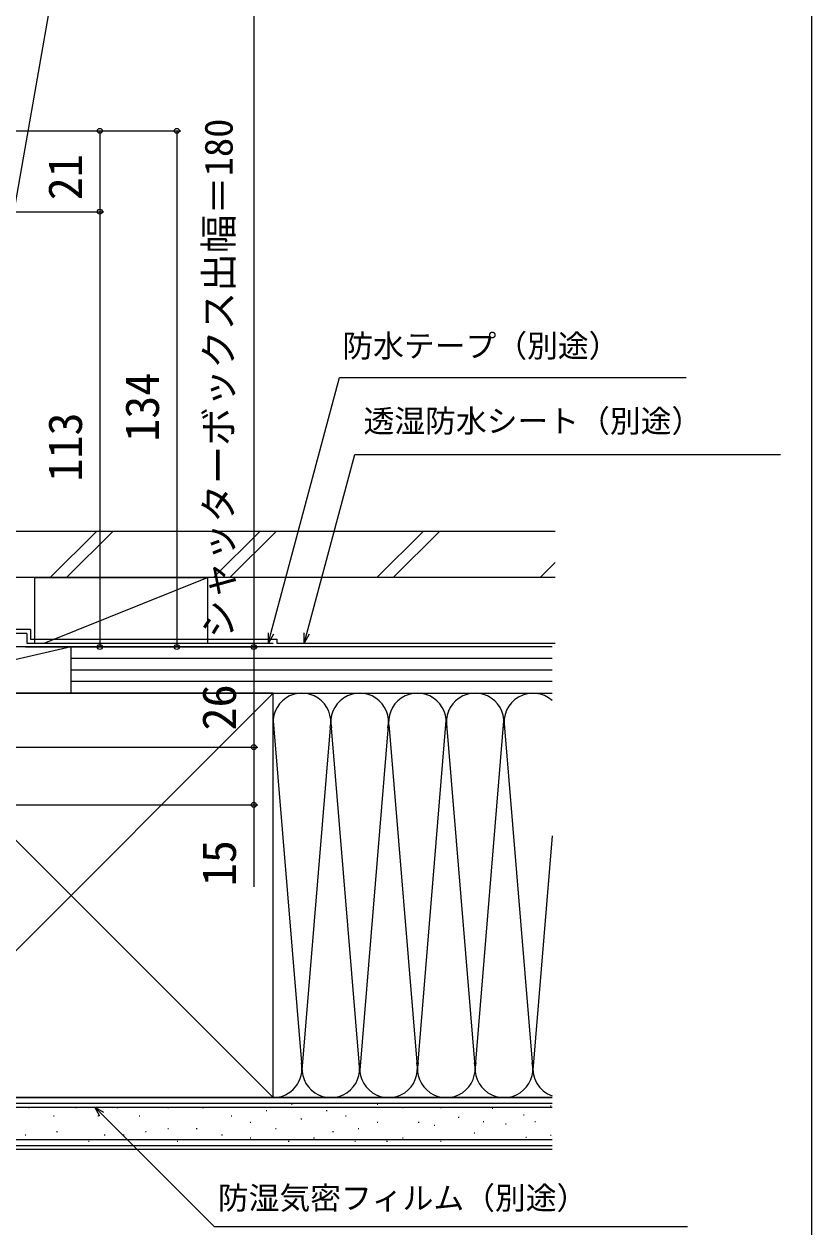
# Model space of a CAD drawing. Units: millimetres, scale not verified. Extents: x -525 to 525, y -783 to 779.
# Drawn here: x 320.3 to 525, y -605.5 to -293.2 of the extents above; entities that cross this region are included whole.
import ezdxf
from ezdxf.enums import TextEntityAlignment as Align

# ---------------------------------------------------------------- set-up
doc = ezdxf.new("R2010")
doc.units = ezdxf.units.MM
doc.header["$LTSCALE"] = 4
for name, color, linetype in [('0-7_YKK_D', 6, 'Continuous'), ('0-8_YKK_ZWAK', 7, 'Continuous'), ('0-9_YSS_K', 3, 'Continuous'), ('0-A_YSS_KE', 3, 'Continuous')]:
    doc.layers.add(name, color=color, linetype=linetype)
doc.styles.add('ＭＳ ゴシック', font='')
doc.styles.get('ＭＳ ゴシック').set_extended_font_data('MS Gothic')

msp = doc.modelspace()

# ---------------------------------------------------------------- linework, layer by layer
at = {"layer": '0-7_YKK_D'}
for p, q in [((379.999, -274.9), (379.999, -454.9)), ((298.999, -320.9), (340.999, -320.9)), ((298.999, -320.9), (360.999, -320.9)), ((339.999, -320.9), (339.999, -341.9)), ((359.999, -320.9), (359.999, -454.9)), ((300.699, -341.9), (340.999, -341.9)), ((324.999, -341.9), (340.999, -341.9)), ((339.999, -341.9), (339.999, -454.9)), ((320.699, -454.9), (340.999, -454.9)), ((320.699, -454.9), (360.999, -454.9)), ((320.699, -454.9), (380.999, -454.9)), ((324.999, -454.9), (380.999, -454.9)), ((379.999, -454.9), (379.999, -480.9)), ((267.999, -480.9), (380.999, -480.9)), ((267.999, -480.9), (380.999, -480.9)), ((240.499, -495.9), (380.999, -495.9))]:
    msp.add_line(p, q, dxfattribs=at)
for points in [[(302.813, -426.131), (303.256, -423.619), (333.005, -254.9), (418.321, -254.9)], [(383.783, -453.899), (384.443, -451.436), (402.272, -384.899), (492.316, -384.899)], [(393.067, -453.899), (393.727, -451.436), (406.197, -404.899), (516.832, -404.899)], [(385.103, -451.613), (383.783, -453.899), (383.783, -451.259)], [(394.387, -451.613), (393.067, -453.899), (393.067, -451.259)], [(379.999, -480.9), (379.999, -495.9), (379.999, -517.177)], [(339.989, -576.685), (338.669, -574.399), (340.955, -575.719)], [(338.669, -574.399), (340.472, -576.202), (369.668, -605.398), (492.704, -605.398)]]:
    msp.add_lwpolyline(points, dxfattribs=at)
for centre in [(339.999, -320.9), (359.999, -320.9), (339.999, -341.9), (339.999, -341.9), (339.999, -454.9), (359.999, -454.9), (379.999, -454.9), (379.999, -454.9), (379.999, -480.9), (379.999, -480.9), (379.999, -495.9)]:
    msp.add_circle(centre, 0.637, dxfattribs=at)
at = {"layer": '0-8_YKK_ZWAK'}
msp.add_lwpolyline([(-525, -782.9), (525, -782.9), (525, 747.1)], dxfattribs=at)
at = {"layer": '0-9_YSS_K'}
for p, q in [((339.11, -424.899), (327.11, -436.899)), ((343.353, -424.899), (331.353, -436.899)), ((381.537, -424.899), (369.537, -436.899)), ((385.779, -424.899), (373.779, -436.899)), ((423.963, -424.899), (411.963, -436.899)), ((428.206, -424.899), (416.206, -436.899)), ((458.314, -432.975), (454.389, -436.899)), ((323, -436.897), (323, -453.897)), ((323, -436.897), (368, -436.897)), ((325.5, -453.897), (368, -436.897)), ((368, -436.897), (368, -453.897)), ((332.5, -454.897), (280, -466.897)), ((368, -454.897), (323, -454.897)), ((457.531, -454.897), (332.5, -454.897)), ((332.5, -466.897), (332.5, -454.897)), ((457.531, -457.897), (332.5, -457.897)), ((457.531, -460.897), (332.5, -460.897)), ((457.531, -463.897), (332.5, -463.897)), ((280, -571.899), (385, -466.899)), ((280, -466.899), (385, -571.899)), ((332.5, -466.897), (457.531, -466.897)), ((385, -466.899), (457.531, -466.899)), ((385.006, -474.093), (392.342, -562.867)), ((422.5, -564.78), (430.001, -474.006)), ((437.5, -564.78), (445.077, -473.081)), ((399.842, -475.931), (392.5, -564.78)), ((407.5, -564.78), (400.158, -475.931)), ((414.89, -475.344), (407.5, -564.78)), ((415.161, -475.964), (422.5, -564.78)), ((430.075, -474.931), (437.5, -564.78)), ((445.158, -475.931), (452.5, -564.78)), ((457.531, -503.895), (452.5, -564.78)), ((457.531, -573.399), (257.5, -573.399)), ((321.424, -574.465), (321.624, -574.465)), ((333.717, -574.465), (333.917, -574.465)), ((344.431, -574.465), (344.631, -574.465)), ((357.618, -574.465), (357.818, -574.465)), ((366.684, -574.465), (366.884, -574.465)), ((385, -571.899), (457.531, -571.899)), ((389.76, -573.641), (389.96, -573.641)), ((412.013, -573.641), (412.213, -573.641)), ((418.606, -574.465), (418.806, -574.465)), ((428.496, -574.465), (428.696, -574.465)), ((441.884, -574.616), (442.084, -574.616)), ((457.075, -574.032), (457.275, -574.032)), ((327.948, -576.613), (328.148, -576.613)), ((339.486, -576.613), (339.686, -576.613)), ((350.201, -576.613), (350.401, -576.613)), ((374.101, -576.613), (374.301, -576.613)), ((383.167, -575.289), (383.367, -575.289)), ((392.233, -577.437), (392.433, -577.437)), ((398.826, -575.289), (399.026, -575.289)), ((403.771, -576.613), (403.971, -576.613)), ((433.12, -576.953), (433.32, -576.953)), ((450.063, -576.369), (450.263, -576.369)), ((328.772, -580.734), (328.972, -580.734)), ((351.849, -580.734), (352.049, -580.734)), ((357.618, -579.91), (357.818, -579.91)), ((365.035, -579.91), (365.235, -579.91)), ((379.046, -578.261), (379.246, -578.261)), ((385.639, -579.91), (385.839, -579.91)), ((400.474, -580.734), (400.674, -580.734)), ((407.068, -579.91), (407.268, -579.91)), ((412.013, -578.261), (412.213, -578.261)), ((422.727, -578.261), (422.927, -578.261)), ((426.847, -579.086), (427.047, -579.086)), ((439.546, -578.122), (439.746, -578.122)), ((445.389, -578.706), (445.589, -578.706)), ((452.985, -578.122), (453.185, -578.122)), ((457.531, -582.899), (257.5, -582.899)), ((320.599, -581.558), (320.799, -581.558)), ((337.014, -583.206), (337.214, -583.206)), ((341.135, -581.558), (341.335, -581.558)), ((346.08, -581.558), (346.28, -581.558)), ((360.09, -583.206), (360.29, -583.206)), ((371.629, -581.558), (371.829, -581.558)), ((379.046, -582.382), (379.246, -582.382)), ((388.936, -583.206), (389.136, -583.206)), ((395.529, -582.382), (395.729, -582.382)), ((406.243, -583.206), (406.443, -583.206)), ((414.485, -583.206), (414.685, -583.206)), ((418.606, -582.382), (418.806, -582.382)), ((428.496, -583.206), (428.696, -583.206)), ((437.209, -581.043), (437.409, -581.043)), ((450.648, -582.212), (450.848, -582.212)), ((457.075, -581.627), (457.275, -581.627)), ((457.5, -585.4), (257.5, -585.4))]:
    msp.add_line(p, q, dxfattribs=at)
msp.add_lwpolyline([(332.5, -466.897), (332.5, -454.897), (280, -454.897), (280, -466.897)], close=True, dxfattribs=at)
for centre, start, end in [((392.5, -474.399), 348.21668, 191.78379), ((407.5, -474.399), 348.21668, 191.78379), ((422.5, -474.399), 348.21668, 191.78379), ((437.5, -474.399), 348.21644, 191.78379), ((452.5, -474.399), 47.86996, 191.78356), ((385, -564.399), 270, 11.78353), ((400, -564.399), 168.21646, 11.78353), ((415, -564.399), 168.21646, 11.78353), ((430, -564.399), 168.21646, 11.78353), ((445, -564.399), 168.21646, 11.78364), ((460, -564.399), 168.21646, 250.78073)]:
    msp.add_arc(centre, 7.5, start, end, dxfattribs=at)
at = {"layer": '0-A_YSS_KE'}
for p, q in [((458.314, -436.899), (310, -436.899)), ((322, -450.399), (300, -450.399)), ((321, -451.399), (300, -451.399)), ((386, -453.899), (458.314, -453.899)), ((385, -466.899), (280, -466.899)), ((385, -480.864), (385, -466.899)), ((385, -571.899), (385, -474.399)), ((457.531, -571.899), (257.5, -571.899)), ((279, -574.399), (457.531, -574.399)), ((457.531, -584.399), (257.5, -584.399))]:
    msp.add_line(p, q, dxfattribs=at)
for points in [[(458.314, -424.899), (310, -424.899), (310, -436.899)], [(321, -451.399), (321, -453.899), (385, -453.899)], [(322, -450.399), (322, -452.899), (386, -452.899), (386, -453.899)], [(280, -466.899), (280, -571.899), (385, -571.899)]]:
    msp.add_lwpolyline(points, dxfattribs=at)

# ---------------------------------------------------------------- texts
at = {"layer": '0-7_YKK_D', "style": 'ＭＳ ゴシック'}
for s, height, p in [('シャッターボックス出幅＝180', 7.331, (376.692, -452.684)), ('21', 8.798, (337.999, -338.934)), ('134', 8.798, (357.999, -401.639)), ('113', 8.798, (337.999, -411.968)), ('26', 8.798, (377.999, -476.593)), ('15', 8.798, (377.999, -517.018))]:
    msp.add_text(s, height=height, rotation=90, dxfattribs=at).set_placement(p, align=Align.BOTTOM_LEFT)
for s, p in [('防水テープ（別途）', (402.991, -381.408)), ('透湿防水シート（別途）', (408.498, -400.928)), ('防湿気密フィルム（別途）', (370.647, -602.653))]:
    msp.add_text(s, height=5.865, dxfattribs=at).set_placement(p, align=Align.BOTTOM_LEFT)

doc.saveas('drawing.dxf')
